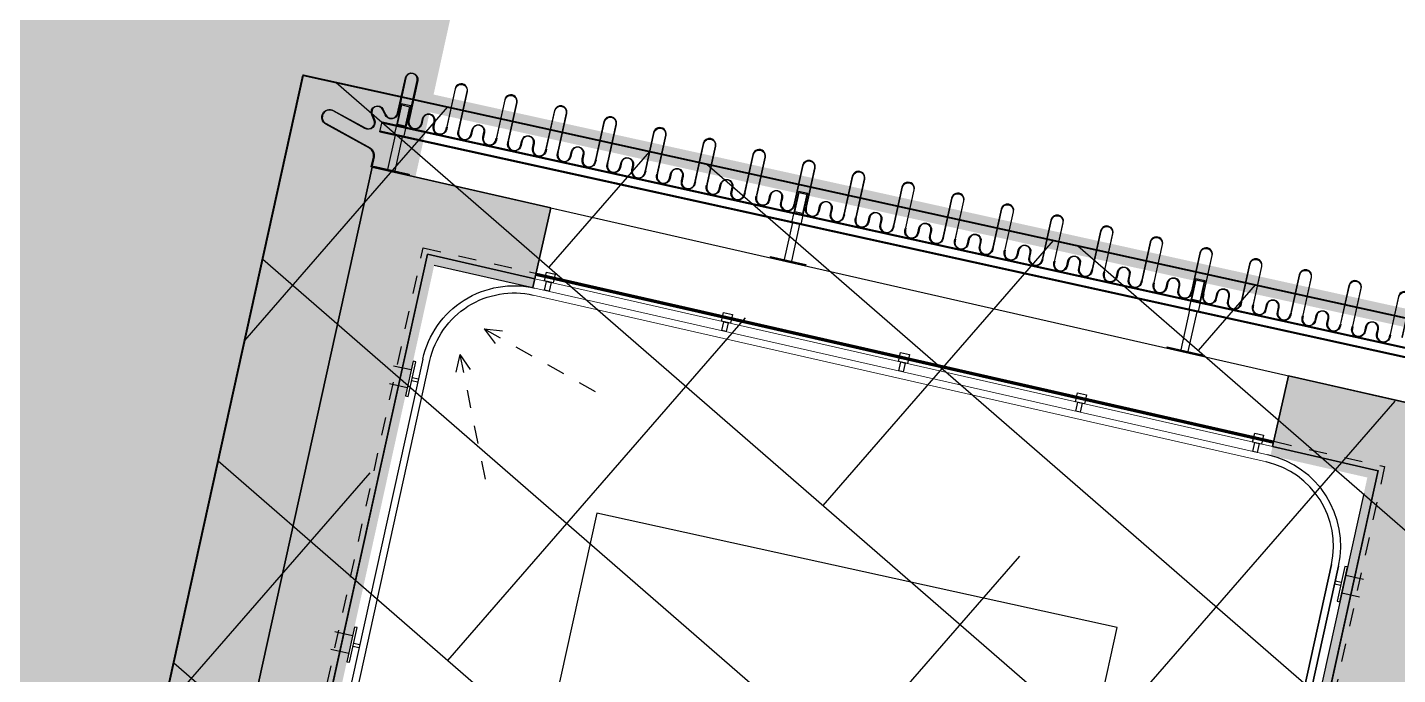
# Model space of a CAD drawing. Header units: millimetres. Extents: x 50357 to 985146, y 723188 to 1803594.
# Drawn here: x 834384.88 to 834392.43, y 820147.01 to 820150.57 of the extents above; entities that cross this region are included whole.
import ezdxf
from ezdxf.xclip import XClip

# ---------------------------------------------------------------- set-up
doc = ezdxf.new("R2010")
doc.units = ezdxf.units.MM
doc.header["$LTSCALE"] = 3
doc.header["$MEASUREMENT"] = 0
for name, pattern in [('DASHED', [19.05, 12.7, -6.35]), ('DASHED2', [0.375, 0.25, -0.125]), ('DIVIDE', [1.25, 0.5, -0.25, 0, -0.25, 0, -0.25]), ('XXASB-PIW-ARC-DWG-1012-MWP-XXXX-WS3-XC$0$XXXXX-PIW-P-ASB_P34_DECK_ARC-XXX$0$Member Hidden', [4.5, 2.5, -2])]:
    doc.linetypes.add(name, pattern=pattern)
doc.layers.add('-Excluded area line', color=7, linetype='DASHED2', lineweight=40)
for name, color, linetype, lineweight, true_color in [('-Surrender Hatch in Pink', 7, 'Continuous', 40, 0xffc2c2), ('-Surrender line', 7, 'Continuous', 40, 0xff7575), ('XXASB-PIW-ARC-DWG-1012-MWP-XXXX-WS3-XC$0$XXXXX-PIW-P-ASB_P34_DECK_ARC-XXX$0$ADS060', 7, 'Continuous', 25, 0x6e6e6e), ('XXASB-PIW-ARC-DWG-1012-MWP-XXXX-WS3-XC$0$XXXXX-PIW-P-ASB_P34_DECK_ARC-XXX$0$ADS240__', 7, 'Continuous', 25, 0x6e6e6e), ('XXASB-PIW-ARC-DWG-1012-MWP-XXXX-WS3-XC$0$XXXXX-PIW-P-ASB_P34_DECK_ARC-XXX$0$ADS280__', 7, 'Continuous', 13, 0x6e6e6e), ('XXASB-PIW-ARC-DWG-1012-MWP-XXXX-WS3-XC$0$XXXXX-PIW-P-ASB_P34_DECK_ARC-XXX$0$ADS280_S', 7, 'Continuous', 35, 0x6e6e6e)]:
    doc.layers.add(name, color=color, linetype=linetype, lineweight=lineweight, true_color=true_color)
for name, color, linetype in [('00_Xref', 7, 'Continuous'), ('_ANCILIARY HATCH', 252, 'Continuous'), ('_DEV LINE', 96, 'DIVIDE'), ('_SUBLEASE', 241, 'Continuous')]:
    doc.layers.add(name, color=color, linetype=linetype)
for name, color, linetype, true_color in [('WKD071__', 7, 'Continuous', 0x6e6e6e), ('XXASB-PIW-ARC-DWG-1012-MWP-XXXX-WS3-XC$0$XXXXX-PIW-P-ASB_P34_DECK_ARC-XXX$0$A-ALUM_CLADD', 7, 'Continuous', 0x6e6e6e), ('XXASB-PIW-ARC-DWG-1012-MWP-XXXX-WS3-XC$0$XXXXX-PIW-P-ASB_P34_DECK_ARC-XXX$0$A-ALUM_CLADD_S', 7, 'Continuous', 0x6e6e6e), ('XXASB-PIW-ARC-DWG-1012-MWP-XXXX-WS3-XC$0$XXXXX-PIW-P-ASB_P34_DECK_ARC-XXX$0$A-DETL-MEND_H', 7, 'XXASB-PIW-ARC-DWG-1012-MWP-XXXX-WS3-XC$0$XXXXX-PIW-P-ASB_P34_DECK_ARC-XXX$0$Member Hidden', 0x6e6e6e), ('XXASB-PIW-ARC-DWG-1012-MWP-XXXX-WS3-XC$0$XXXXX-PIW-P-ASB_P34_DECK_ARC-XXX$0$A-FLOR-BALUSTRADE', 7, 'Continuous', 0x6e6e6e), ('XXASB-PIW-ARC-DWG-1012-MWP-XXXX-WS3-XC$0$XXXXX-PIW-P-ASB_P34_DECK_ARC-XXX$0$A-FLOR-HRAL', 7, 'Continuous', 0x6e6e6e), ('XXASB-PIW-ARC-DWG-1012-MWP-XXXX-WS3-XC$0$XXXXX-PIW-P-ASB_P34_DECK_ARC-XXX$0$A-FLOR-HRAL_FIX', 7, 'Continuous', 0x6e6e6e), ('XXASB-PIW-ARC-DWG-1012-MWP-XXXX-WS3-XC$0$XXXXX-PIW-P-ASB_P34_DECK_ARC-XXX$0$ADS060_1', 7, 'Continuous', 0x6e6e6e), ('XXASB-PIW-ARC-DWG-1012-MWP-XXXX-WS3-XC$0$XXXXX-PIW-P-ASB_P34_DECK_ARC-XXX$0$ADS280_R', 7, 'XXASB-PIW-ARC-DWG-1012-MWP-XXXX-WS3-XC$0$XXXXX-PIW-P-ASB_P34_DECK_ARC-XXX$0$Member Hidden', 0x6e6e6e)]:
    doc.layers.add(name, color=color, linetype=linetype, true_color=true_color)

# ---------------------------------------------------------------- blocks, each defined once
blk = doc.blocks.new('x-baseplan')
blk.add_lwpolyline([(834550.5505, 818213.8099), (834557.1707, 818119.1058), (834549.7388, 818118.5863), (834547.9798, 818143.7498), (834547.5808, 818143.722), (834547.5407, 818144.2956), (834539.9643, 818143.7659), (834540.0207, 818142.9597), (834532.4541, 818142.4509), (834523.9731, 818144.3196), (834526.2542, 818154.6723), (834539.4112, 818151.6754), (834539.6457, 818148.3218), (834547.2222, 818148.8514), (834547.1833, 818149.4081), (834547.5823, 818149.436), (834542.9962, 818215.0413), (834543.2207, 818215.057), (834550.326, 818213.7942), (834550.5505, 818213.8099)])
blk = doc.blocks.new('XXASB-PIW-ARC-DWG-1012-MWP-XXXX-WS3-XC$0$XXXXX-PIW-P-ASB_P34_DECK_ARC-XXX$0$Handrail Fix')
at = {"layer": 'XXASB-PIW-ARC-DWG-1012-MWP-XXXX-WS3-XC$0$XXXXX-PIW-P-ASB_P34_DECK_ARC-XXX$0$A-FLOR-HRAL_FIX'}
for p, q in [((-50, 100.3), (-50, 0)), ((50, 100.3), (50, 0)), ((-7.5, -15), (-7.5, -50)), ((7.5, -50), (7.5, -15))]:
    blk.add_line(p, q, dxfattribs=at)
blk.add_lwpolyline([(97.8, 0), (-97.8, 0), (-97.8, -15), (97.8, -15)], close=True, dxfattribs=at)
blk = doc.blocks.new('*U885')
at = {"layer": 'XXASB-PIW-ARC-DWG-1012-MWP-XXXX-WS3-XC$0$XXXXX-PIW-P-ASB_P34_DECK_ARC-XXX$0$A-FLOR-HRAL_FIX'}
for points in [[(-13.1, 51.7), (35.5, 39.8), (23.6, -8.7), (-25, 3.1)], [(-12.8, 0.2), (11.5, -5.8), (-0.4, -54.3), (-24.7, -48.4)]]:
    blk.add_lwpolyline(points, close=True, dxfattribs=at)
blk = doc.blocks.new('*U884')
at = {"layer": 'XXASB-PIW-ARC-DWG-1012-MWP-XXXX-WS3-XC$0$XXXXX-PIW-P-ASB_P34_DECK_ARC-XXX$0$A-FLOR-HRAL_FIX', "color": 0, "linetype": 'ByBlock', "lineweight": -2, "transparency": 16777216}
for p in [(0, 0), (971.4, -237.5), (1942.8, -474.9), (2914.2, -712.4), (3885.6, -949.8)]:
    blk.add_blockref('*U885', p, dxfattribs=at)
blk = doc.blocks.new('XXASB-PIW-ARC-DWG-1012-MWP-XXXX-WS3-XC$0$XXXXX-PIW-P-ASB_P34_DECK_ARC-XXX$0$A$C28FF3B3D')
at = {"layer": 'XXASB-PIW-ARC-DWG-1012-MWP-XXXX-WS3-XC$0$XXXXX-PIW-P-ASB_P34_DECK_ARC-XXX$0$A-ALUM_CLADD'}
blk.add_lwpolyline([(58.2, 2), (0, 2), (0, 5), (55.9, 5, 0.332516), (99.1, 37.3), (176.7, 300.4, -1), (259.2, 276.1), (202.6, 84.3, 0.721669), (257.1, 46.3), (281.2, 64.3, -1), (323.1, 8.2), (299, -9.8, 0.721351), (320, -72.8), (520, -72.8, -1), (520, -142.8), (306.5, -142.8), (306.5, -139.8), (520, -139.8, 1), (520, -75.8), (320, -75.8, -0.721349), (297.2, -7.4), (321.3, 10.6, 1), (283, 61.9), (258.9, 43.9, -0.721669), (199.7, 85.1), (256.3, 276.9, 1), (179.6, 299.5), (101.3, 34.3, -0.332516), (58.2, 2)], format="xyb", dxfattribs=at)
at = {"layer": 'XXASB-PIW-ARC-DWG-1012-MWP-XXXX-WS3-XC$0$XXXXX-PIW-P-ASB_P34_DECK_ARC-XXX$0$A-ALUM_CLADD', "flags": 128}
for points in [[(303.5, -355.8), (293, -355.8, -1), (293, -279.8), (320, -279.8, 1), (320, -215.8), (293, -215.8, -1), (293, -139.8), (303.5, -139.8), (303.5, -142.8), (293, -142.8, 1), (293, -212.8), (320, -212.8, -1), (320, -282.8), (293, -282.8, 1), (293, -352.8), (303.5, -352.8)], [(306.5, -355.8), (520, -355.8, -1), (520, -419.8), (306.5, -419.8), (306.5, -422.8), (520, -422.8, 1), (520, -352.8), (306.5, -352.8)], [(303.5, -635.8), (293, -635.8, -1), (293, -559.8), (320, -559.8, 1), (320, -495.8), (293, -495.8, -1), (293, -419.8), (303.5, -419.8), (303.5, -422.8), (293, -422.8, 1), (293, -492.8), (320, -492.8, -1), (320, -562.8), (293, -562.8, 1), (293, -632.8), (303.5, -632.8)], [(306.5, -635.8), (520, -635.8, -1), (520, -699.8), (306.5, -699.8), (306.5, -702.8), (520, -702.8, 1), (520, -632.8), (306.5, -632.8)], [(303.5, -915.8), (293, -915.8, -1), (293, -839.8), (320, -839.8, 1), (320, -775.8), (293, -775.8, -1), (293, -699.8), (303.5, -699.8), (303.5, -702.8), (293, -702.8, 1), (293, -772.8), (320, -772.8, -1), (320, -842.8), (293, -842.8, 1), (293, -912.8), (303.5, -912.8)], [(303.5, -1195.8), (293, -1195.8, -1), (293, -1119.8), (320, -1119.8, 1), (320, -1055.8), (293, -1055.8, -1), (293, -979.8), (303.5, -979.8), (303.5, -982.8), (293, -982.8, 1), (293, -1052.8), (320, -1052.8, -1), (320, -1122.8), (293, -1122.8, 1), (293, -1192.8), (303.5, -1192.8)], [(306.5, -915.8), (520, -915.8, -1), (520, -979.8), (306.5, -979.8), (306.5, -982.8), (520, -982.8, 1), (520, -912.8), (306.5, -912.8)], [(306.5, -1195.8), (520, -1195.8, -1), (520, -1259.8), (306.5, -1259.8), (306.5, -1262.8), (520, -1262.8, 1), (520, -1192.8), (306.5, -1192.8)], [(303.5, -1475.8), (293, -1475.8, -1), (293, -1399.8), (320, -1399.8, 1), (320, -1335.8), (293, -1335.8, -1), (293, -1259.8), (303.5, -1259.8), (303.5, -1262.8), (293, -1262.8, 1), (293, -1332.8), (320, -1332.8, -1), (320, -1402.8), (293, -1402.8, 1), (293, -1472.8), (303.5, -1472.8)], [(306.5, -1475.8), (520, -1475.8, -1), (520, -1539.8), (306.5, -1539.8), (306.5, -1542.8), (520, -1542.8, 1), (520, -1472.8), (306.5, -1472.8)], [(303.5, -1755.8), (293, -1755.8, -1), (293, -1679.8), (320, -1679.8, 1), (320, -1615.8), (293, -1615.8, -1), (293, -1539.8), (303.5, -1539.8), (303.5, -1542.8), (293, -1542.8, 1), (293, -1612.8), (320, -1612.8, -1), (320, -1682.8), (293, -1682.8, 1), (293, -1752.8), (303.5, -1752.8)], [(306.5, -1755.8), (520, -1755.8, -1), (520, -1819.8), (306.5, -1819.8), (306.5, -1822.8), (520, -1822.8, 1), (520, -1752.8), (306.5, -1752.8)], [(303.5, -2035.8), (293, -2035.8, -1), (293, -1959.8), (320, -1959.8, 1), (320, -1895.8), (293, -1895.8, -1), (293, -1819.8), (303.5, -1819.8), (303.5, -1822.8), (293, -1822.8, 1), (293, -1892.8), (320, -1892.8, -1), (320, -1962.8), (293, -1962.8, 1), (293, -2032.8), (303.5, -2032.8)], [(306.5, -2035.8), (520, -2035.8, -1), (520, -2099.8), (306.5, -2099.8), (306.5, -2102.8), (520, -2102.8, 1), (520, -2032.8), (306.5, -2032.8)], [(303.5, -2315.8), (293, -2315.8, -1), (293, -2239.8), (320, -2239.8, 1), (320, -2175.8), (293, -2175.8, -1), (293, -2099.8), (303.5, -2099.8), (303.5, -2102.8), (293, -2102.8, 1), (293, -2172.8), (320, -2172.8, -1), (320, -2242.8), (293, -2242.8, 1), (293, -2312.8), (303.5, -2312.8)], [(306.5, -2315.8), (520, -2315.8, -1), (520, -2379.8), (306.5, -2379.8), (306.5, -2382.8), (520, -2382.8, 1), (520, -2312.8), (306.5, -2312.8)], [(306.5, -2315.8), (520, -2315.8, -1), (520, -2379.8), (306.5, -2379.8), (306.5, -2382.8), (520, -2382.8, 1), (520, -2312.8), (306.5, -2312.8)], [(303.5, -2595.8), (293, -2595.8, -1), (293, -2519.8), (320, -2519.8, 1), (320, -2455.8), (293, -2455.8, -1), (293, -2379.8), (303.5, -2379.8), (303.5, -2382.8), (293, -2382.8, 1), (293, -2452.8), (320, -2452.8, -1), (320, -2522.8), (293, -2522.8, 1), (293, -2592.8), (303.5, -2592.8)], [(306.5, -2595.8), (520, -2595.8, -1), (520, -2659.8), (306.5, -2659.8), (306.5, -2662.8), (520, -2662.8, 1), (520, -2592.8), (306.5, -2592.8)], [(303.5, -2875.8), (293, -2875.8, -1), (293, -2799.8), (320, -2799.8, 1), (320, -2735.8), (293, -2735.8, -1), (293, -2659.8), (303.5, -2659.8), (303.5, -2662.8), (293, -2662.8, 1), (293, -2732.8), (320, -2732.8, -1), (320, -2802.8), (293, -2802.8, 1), (293, -2872.8), (303.5, -2872.8)], [(303.5, -3155.8), (293, -3155.8, -1), (293, -3079.8), (320, -3079.8, 1), (320, -3015.8), (293, -3015.8, -1), (293, -2939.8), (303.5, -2939.8), (303.5, -2942.8), (293, -2942.8, 1), (293, -3012.8), (320, -3012.8, -1), (320, -3082.8), (293, -3082.8, 1), (293, -3152.8), (303.5, -3152.8)], [(306.5, -2875.8), (520, -2875.8, -1), (520, -2939.8), (306.5, -2939.8), (306.5, -2942.8), (520, -2942.8, 1), (520, -2872.8), (306.5, -2872.8)], [(306.5, -3155.8), (520, -3155.8, -1), (520, -3219.8), (306.5, -3219.8), (306.5, -3222.8), (520, -3222.8, 1), (520, -3152.8), (306.5, -3152.8)], [(303.5, -3435.8), (293, -3435.8, -1), (293, -3359.8), (320, -3359.8, 1), (320, -3295.8), (293, -3295.8, -1), (293, -3219.8), (303.5, -3219.8), (303.5, -3222.8), (293, -3222.8, 1), (293, -3292.8), (320, -3292.8, -1), (320, -3362.8), (293, -3362.8, 1), (293, -3432.8), (303.5, -3432.8)], [(306.5, -3435.8), (520, -3435.8, -1), (520, -3499.8), (306.5, -3499.8), (306.5, -3502.8), (520, -3502.8, 1), (520, -3432.8), (306.5, -3432.8)], [(303.5, -3715.8), (293, -3715.8, -1), (293, -3639.8), (320, -3639.8, 1), (320, -3575.8), (293, -3575.8, -1), (293, -3499.8), (303.5, -3499.8), (303.5, -3502.8), (293, -3502.8, 1), (293, -3572.8), (320, -3572.8, -1), (320, -3642.8), (293, -3642.8, 1), (293, -3712.8), (303.5, -3712.8)], [(306.5, -3715.8), (520, -3715.8, -1), (520, -3779.8), (306.5, -3779.8), (306.5, -3782.8), (520, -3782.8, 1), (520, -3712.8), (306.5, -3712.8)], [(303.5, -3995.8), (293, -3995.8, -1), (293, -3919.8), (320, -3919.8, 1), (320, -3855.8), (293, -3855.8, -1), (293, -3779.8), (303.5, -3779.8), (303.5, -3782.8), (293, -3782.8, 1), (293, -3852.8), (320, -3852.8, -1), (320, -3922.8), (293, -3922.8, 1), (293, -3992.8), (303.5, -3992.8)], [(306.5, -3995.8), (520, -3995.8, -1), (520, -4059.8), (306.5, -4059.8), (306.5, -4062.8), (520, -4062.8, 1), (520, -3992.8), (306.5, -3992.8)], [(303.5, -4275.8), (293, -4275.8, -1), (293, -4199.8), (320, -4199.8, 1), (320, -4135.8), (293, -4135.8, -1), (293, -4059.8), (303.5, -4059.8), (303.5, -4062.8), (293, -4062.8, 1), (293, -4132.8), (320, -4132.8, -1), (320, -4202.8), (293, -4202.8, 1), (293, -4272.8), (303.5, -4272.8)], [(306.5, -4275.8), (520, -4275.8, -1), (520, -4339.8), (306.5, -4339.8), (306.5, -4342.8), (520, -4342.8, 1), (520, -4272.8), (306.5, -4272.8)], [(303.5, -4555.8), (293, -4555.8, -1), (293, -4479.8), (320, -4479.8, 1), (320, -4415.8), (293, -4415.8, -1), (293, -4339.8), (303.5, -4339.8), (303.5, -4342.8), (293, -4342.8, 1), (293, -4412.8), (320, -4412.8, -1), (320, -4482.8), (293, -4482.8, 1), (293, -4552.8), (303.5, -4552.8)], [(306.5, -4555.8), (520, -4555.8, -1), (520, -4619.8), (306.5, -4619.8), (306.5, -4622.8), (520, -4622.8, 1), (520, -4552.8), (306.5, -4552.8)], [(306.5, -4555.8), (520, -4555.8, -1), (520, -4619.8), (306.5, -4619.8), (306.5, -4622.8), (520, -4622.8, 1), (520, -4552.8), (306.5, -4552.8)], [(303.5, -4835.8), (293, -4835.8, -1), (293, -4759.8), (320, -4759.8, 1), (320, -4695.8), (293, -4695.8, -1), (293, -4619.8), (303.5, -4619.8), (303.5, -4622.8), (293, -4622.8, 1), (293, -4692.8), (320, -4692.8, -1), (320, -4762.8), (293, -4762.8, 1), (293, -4832.8), (303.5, -4832.8)], [(303.5, -5115.8), (293, -5115.8, -1), (293, -5039.8), (320, -5039.8, 1), (320, -4975.8), (293, -4975.8, -1), (293, -4899.8), (303.5, -4899.8), (303.5, -4902.8), (293, -4902.8, 1), (293, -4972.8), (320, -4972.8, -1), (320, -5042.8), (293, -5042.8, 1), (293, -5112.8), (303.5, -5112.8)], [(306.5, -4835.8), (520, -4835.8, -1), (520, -4899.8), (306.5, -4899.8), (306.5, -4902.8), (520, -4902.8, 1), (520, -4832.8), (306.5, -4832.8)], [(306.5, -5115.8), (520, -5115.8, -1), (520, -5179.8), (306.5, -5179.8), (306.5, -5182.8), (520, -5182.8, 1), (520, -5112.8), (306.5, -5112.8)], [(303.5, -5395.8), (293, -5395.8, -1), (293, -5319.8), (320, -5319.8, 1), (320, -5255.8), (293, -5255.8, -1), (293, -5179.8), (303.5, -5179.8), (303.5, -5182.8), (293, -5182.8, 1), (293, -5252.8), (320, -5252.8, -1), (320, -5322.8), (293, -5322.8, 1), (293, -5392.8), (303.5, -5392.8)], [(306.5, -5395.8), (520, -5395.8, -1), (520, -5459.8), (306.5, -5459.8), (306.5, -5462.8), (520, -5462.8, 1), (520, -5392.8), (306.5, -5392.8)], [(303.5, -5675.8), (293, -5675.8, -1), (293, -5599.8), (320, -5599.8, 1), (320, -5535.8), (293, -5535.8, -1), (293, -5459.8), (303.5, -5459.8), (303.5, -5462.8), (293, -5462.8, 1), (293, -5532.8), (320, -5532.8, -1), (320, -5602.8), (293, -5602.8, 1), (293, -5672.8), (303.5, -5672.8)], [(306.5, -5675.8), (520, -5675.8, -1), (520, -5739.8), (306.5, -5739.8), (306.5, -5742.8), (520, -5742.8, 1), (520, -5672.8), (306.5, -5672.8)]]:
    blk.add_lwpolyline(points, format="xyb", close=True, dxfattribs=at)
at = {"layer": 'XXASB-PIW-ARC-DWG-1012-MWP-XXXX-WS3-XC$0$XXXXX-PIW-P-ASB_P34_DECK_ARC-XXX$0$A-ALUM_CLADD_S'}
for p, q in [((200, 0), (200, -9040.8)), ((200, 0), (255, 0)), ((205, 0), (205, -9040.8)), ((250, 0), (250, -9040.8)), ((255, 0), (255, -9040.8)), ((7, -87.8), (200, -87.8)), ((7, -127.8), (200, -127.8)), ((250, -134.8), (250, -80.8)), ((-8.5, -2327.8), (200, -2327.8)), ((250, -2374.8), (250, -2320.8)), ((-8.8, -2367.8), (200, -2367.8)), ((-24.4, -4567.8), (200, -4567.8)), ((250, -4614.8), (250, -4560.8)), ((-24.7, -4607.8), (200, -4607.8))]:
    blk.add_line(p, q, dxfattribs=at)
for points in [[(-1.5, -207.8), (-0.1, -7.8), (7.9, -7.8), (6.5, -207.8)], [(-17.3, -2447.8), (-15.9, -2247.8), (-7.9, -2247.8), (-9.3, -2447.8)], [(-33.2, -4687.8), (-31.8, -4487.8), (-23.8, -4487.8), (-25.2, -4687.8)]]:
    blk.add_lwpolyline(points, close=True, dxfattribs=at)
at = {"layer": 'XXASB-PIW-ARC-DWG-1012-MWP-XXXX-WS3-XC$0$XXXXX-PIW-P-ASB_P34_DECK_ARC-XXX$0$A-ALUM_CLADD_S', "flags": 128}
for points in [[(255, -80.8), (200, -80.8), (200, -134.8), (255, -134.8)], [(375, -134.8), (375, -80.8), (255, -80.8), (255, -134.8), (375, -134.8), (375, -134.8)], [(370, -129.8), (260, -129.8), (260, -85.8), (370, -85.8), (370, -129.8)], [(255, -2320.8), (200, -2320.8), (200, -2374.8), (255, -2374.8)], [(375, -2374.8), (375, -2320.8), (255, -2320.8), (255, -2374.8), (375, -2374.8), (375, -2374.8)], [(370, -2369.8), (260, -2369.8), (260, -2325.8), (370, -2325.8), (370, -2369.8)], [(255, -4560.8), (200, -4560.8), (200, -4614.8), (255, -4614.8)], [(375, -4614.8), (375, -4560.8), (255, -4560.8), (255, -4614.8), (375, -4614.8), (375, -4614.8)], [(370, -4609.8), (260, -4609.8), (260, -4565.8), (370, -4565.8), (370, -4609.8)]]:
    blk.add_lwpolyline(points, dxfattribs=at)
blk = doc.blocks.new('XXASB-PIW-ARC-DWG-1012-MWP-XXXX-WS3-XC$0$XXXXX-PIW-P-ASB_P34_DECK_ARC-XXX')
at = {"layer": 'XXASB-PIW-ARC-DWG-1012-MWP-XXXX-WS3-XC$0$XXXXX-PIW-P-ASB_P34_DECK_ARC-XXX$0$ADS060'}
for points in [[(834527150.2, 818154058), (834526168.1, 818154281.6), (834526254.2, 818154672.3), (834527239, 818154448)], [(834524363.7, 818144233.5), (834523973.1, 818144319.6), (834526168.1, 818154281.6), (834526558.1, 818154192.8), (834524449.8, 818144624.2), (834524414, 818144462.1)], [(834532857, 818152758.2), (834531794.2, 818153000.2), (834531880.9, 818153390.7), (834532943.1, 818153148.8)], [(834530860.5, 818146903.9), (834530469.9, 818146990), (834531794.2, 818153000.4), (834532184.2, 818152911.4), (834532144.4, 818152730.8)]]:
    blk.add_hatch(color=256, dxfattribs=at).paths.add_polyline_path(points)
at = {"layer": 'XXASB-PIW-ARC-DWG-1012-MWP-XXXX-WS3-XC$0$XXXXX-PIW-P-ASB_P34_DECK_ARC-XXX$0$ADS060', "extrusion": (5.00374e-16, 1.03255e-15, -1)}
blk.add_hatch(color=256, dxfattribs=at).paths.add_polyline_path([(-834531794.2, 818153000.3), (-834531880.9, 818153390.8), (-834531301.2, 818153522.8), (-834531212.4, 818153132.8)])
at = {"layer": 'XXASB-PIW-ARC-DWG-1012-MWP-XXXX-WS3-XC$0$XXXXX-PIW-P-ASB_P34_DECK_ARC-XXX$0$ADS060_1'}
for points in [[(834524498.6, 818144613.4), (834524449.8, 818144624.2), (834526558.2, 818154192.8), (834526606.9, 818154181.7)], [(834530383.8, 818146599.3), (834530335, 818146610.1), (834531745.4, 818153011.4), (834531794.2, 818153000.3), (834531753.8, 818152816.8)]]:
    blk.add_hatch(color=256, dxfattribs=at).paths.add_polyline_path(points)
at = {"layer": 'XXASB-PIW-ARC-DWG-1012-MWP-XXXX-WS3-XC$0$XXXXX-PIW-P-ASB_P34_DECK_ARC-XXX$0$ADS060_1', "extrusion": (1.92376e-16, 5.77253e-16, -1)}
blk.add_hatch(color=256, dxfattribs=at).paths.add_polyline_path([(-834527139.1, 818154009.2), (-834527150.2, 818154058), (-834526606.9, 818154181.7), (-834526596.1, 818154132.9)])
at = {"layer": 'XXASB-PIW-ARC-DWG-1012-MWP-XXXX-WS3-XC$0$XXXXX-PIW-P-ASB_P34_DECK_ARC-XXX$0$ADS060_1', "extrusion": (1.13807e-16, 4.62104e-16, -1)}
blk.add_hatch(color=256, dxfattribs=at).paths.add_polyline_path([(-834531734.7, 818152962.5), (-834531745.4, 818153011.4), (-834531212.4, 818153132.8), (-834531201.3, 818153084)])
at = {"layer": 'XXASB-PIW-ARC-DWG-1012-MWP-XXXX-WS3-XC$0$XXXXX-PIW-P-ASB_P34_DECK_ARC-XXX$0$A-DETL-MEND_H', "linetype": 'XXASB-PIW-ARC-DWG-1012-MWP-XXXX-WS3-XC$0$XXXXX-PIW-P-ASB_P34_DECK_ARC-XXX$0$Member Hidden'}
for p, q in [((834526871.9, 818153781), (834527481.6, 818153437.1)), ((834526871.9, 818153781), (834526943.4, 818153684.7)), ((834526871.9, 818153781), (834526991.3, 818153769.7)), ((834526736.5, 818153639.8), (834526710.7, 818153522.6)), ((834526736.5, 818153639.8), (834526876.9, 818152954)), ((834526736.5, 818153639.8), (834526806.3, 818153542.2))]:
    blk.add_line(p, q, dxfattribs=at)
at = {"layer": 'XXASB-PIW-ARC-DWG-1012-MWP-XXXX-WS3-XC$0$XXXXX-PIW-P-ASB_P34_DECK_ARC-XXX$0$A-FLOR-BALUSTRADE', "extrusion": (1.4885e-07, -3.39025e-08, 1), "const_width": 18, "elevation": 96.5, "flags": 128}
blk.add_lwpolyline([(834527155.7, 818154082.4), (834531218, 818153157.2)], dxfattribs=at)
at = {"layer": 'XXASB-PIW-ARC-DWG-1012-MWP-XXXX-WS3-XC$0$XXXXX-PIW-P-ASB_P34_DECK_ARC-XXX$0$A-FLOR-HRAL'}
for p, q in [((834526533.3, 818153615.3), (834524671.2, 818145164.1)), ((834524710.2, 818145155.6), (834526572.4, 818153606.7))]:
    blk.add_line(p, q, dxfattribs=at)
at = {"layer": 'XXASB-PIW-ARC-DWG-1012-MWP-XXXX-WS3-XC$0$XXXXX-PIW-P-ASB_P34_DECK_ARC-XXX$0$A-FLOR-HRAL', "lineweight": 35}
for p, q in [((834531536.8, 818152482.9), (834530722.4, 818148786.6)), ((834531575.9, 818152474.2), (834530763.3, 818148786.5))]:
    blk.add_line(p, q, dxfattribs=at)
at = {"layer": 'XXASB-PIW-ARC-DWG-1012-MWP-XXXX-WS3-XC$0$XXXXX-PIW-P-ASB_P34_DECK_ARC-XXX$0$A-FLOR-HRAL', "extrusion": (0, 0, -1)}
for radius in [515, 475]:
    blk.add_arc((-834527036.2, 818153504.5), radius, 12.42606, 102.83098, dxfattribs=at)
at = {"layer": 'XXASB-PIW-ARC-DWG-1012-MWP-XXXX-WS3-XC$0$XXXXX-PIW-P-ASB_P34_DECK_ARC-XXX$0$A-FLOR-HRAL'}
for radius in [475, 515]:
    blk.add_arc((834531072.9, 818152585.1), radius, 347.57394, 77.16902, dxfattribs=at)
at = {"layer": 'XXASB-PIW-ARC-DWG-1012-MWP-XXXX-WS3-XC$0$XXXXX-PIW-P-ASB_P34_DECK_ARC-XXX$0$ADS060_1'}
for p, q in [((834526558.2, 818154192.8), (834524449.8, 818144624.2)), ((834526596.1, 818154132.9), (834527139.1, 818154009.2)), ((834530383.8, 818146599.3), (834531794.2, 818153000.3)), ((834531715.2, 818152874.1), (834530814.5, 818148786.3))]:
    blk.add_line(p, q, dxfattribs=at)
at = {"layer": 'XXASB-PIW-ARC-DWG-1012-MWP-XXXX-WS3-XC$0$XXXXX-PIW-P-ASB_P34_DECK_ARC-XXX$0$ADS240__'}
for p, q in [((834527490.7, 818152766.9), (834526371.6, 818147688.2)), ((834530356.9, 818152135.3), (834527490.7, 818152766.9)), ((834529648.8, 818148921.9), (834530356.9, 818152135.3))]:
    blk.add_line(p, q, dxfattribs=at)
at = {"layer": 'XXASB-PIW-ARC-DWG-1012-MWP-XXXX-WS3-XC$0$XXXXX-PIW-P-ASB_P34_DECK_ARC-XXX$0$ADS280__'}
for p, q in [((834531301.2, 818153522.8), (834527239, 818154448)), ((834531212.4, 818153132.8), (834527150.2, 818154058)), ((834531187.3, 818153087.2), (834527150.6, 818154006.6)), ((834531178.4, 818153048.2), (834527141.7, 818153967.6))]:
    blk.add_line(p, q, dxfattribs=at)
at = {"layer": 'XXASB-PIW-ARC-DWG-1012-MWP-XXXX-WS3-XC$0$XXXXX-PIW-P-ASB_P34_DECK_ARC-XXX$0$ADS280_R'}
for p, q in [((834524414, 818144601.3), (834526535.3, 818154228.8)), ((834526535.3, 818154228.8), (834527151.5, 818154088.5)), ((834531219.1, 818153162), (834531829.9, 818153022.9)), ((834531829.9, 818153022.9), (834530419.6, 818146622.2))]:
    blk.add_line(p, q, dxfattribs=at)
at = {"layer": 'XXASB-PIW-ARC-DWG-1012-MWP-XXXX-WS3-XC$0$XXXXX-PIW-P-ASB_P34_DECK_ARC-XXX$0$ADS280_S'}
for p, q in [((834526254.2, 818154672.3), (834523973.1, 818144319.6)), ((834526254.2, 818154672.3), (834527239, 818154448)), ((834527239, 818154448), (834527139.1, 818154009.2)), ((834524449.8, 818144624.2), (834526558.1, 818154192.8)), ((834526558.2, 818154192.8), (834527150.2, 818154058)), ((834531301.2, 818153522.8), (834531212.4, 818153132.8)), ((834532943.1, 818153148.8), (834531301.2, 818153522.8)), ((834531794.2, 818153000.2), (834531212.4, 818153132.8)), ((834531794.2, 818153000.3), (834530383.8, 818146599.3))]:
    blk.add_line(p, q, dxfattribs=at)
at = {"layer": 'XXASB-PIW-ARC-DWG-1012-MWP-XXXX-WS3-XC$0$XXXXX-PIW-P-ASB_P34_DECK_ARC-XXX$0$A-ALUM_CLADD', "rotation": 77.57393732135162}
blk.add_blockref('XXASB-PIW-ARC-DWG-1012-MWP-XXXX-WS3-XC$0$XXXXX-PIW-P-ASB_P34_DECK_ARC-XXX$0$A$C28FF3B3D', (834526254.2, 818154672.3), dxfattribs=at)
blk.add_blockref('XXASB-PIW-ARC-DWG-1012-MWP-XXXX-WS3-XC$0$XXXXX-PIW-P-ASB_P34_DECK_ARC-XXX$0$A$C28FF3B3D', (834526254.2, 818154672.3), dxfattribs=at)
at = {"layer": 'XXASB-PIW-ARC-DWG-1012-MWP-XXXX-WS3-XC$0$XXXXX-PIW-P-ASB_P34_DECK_ARC-XXX$0$A-FLOR-HRAL_FIX'}
for name, p, rotation in [('*U884', (834527228, 818154043.2), 0.9053797376594569), ('XXASB-PIW-ARC-DWG-1012-MWP-XXXX-WS3-XC$0$XXXXX-PIW-P-ASB_P34_DECK_ARC-XXX$0$Handrail Fix', (834526458.5, 818153508), 77.57393732027548), ('XXASB-PIW-ARC-DWG-1012-MWP-XXXX-WS3-XC$0$XXXXX-PIW-P-ASB_P34_DECK_ARC-XXX$0$Handrail Fix', (834531605, 818152374), 257.5739373133254), ('XXASB-PIW-ARC-DWG-1012-MWP-XXXX-WS3-XC$0$XXXXX-PIW-P-ASB_P34_DECK_ARC-XXX$0$Handrail Fix', (834526135.7, 818152043.2), 77.57393732027548)]:
    blk.add_blockref(name, p, dxfattribs=dict(at, rotation=rotation))
blk = doc.blocks.new('XXASB-PIW-ARC-DWG-1012-MWP-XXXX-WS3-XC')
blk.add_blockref('XXASB-PIW-ARC-DWG-1012-MWP-XXXX-WS3-XC$0$XXXXX-PIW-P-ASB_P34_DECK_ARC-XXX', (0, 0))

msp = doc.modelspace()

# ---------------------------------------------------------------- hatches: boundary and pattern name
at = {"layer": '-Excluded area line'}
h = msp.add_hatch(dxfattribs=at)
h.set_pattern_fill('ANSI31', color=256)
h.set_pattern_definition([(45, (-139.47494, 1995.13076), (-0.088388347648, 0.088388347648), [])])
edge = h.paths.add_edge_path(flags=0)
edge.add_arc((834436.5268, 820041.2161), 0.5122, 0, 360)
edge = h.paths.add_edge_path(flags=17)
edge.add_line((834370.1796, 819898.3582), (834354.1764, 820127.3308))
edge.add_line((834354.1764, 820127.3308), (834355.7473, 820127.4406))
edge.add_line((834355.7473, 820127.4406), (834352.9692, 820167.1368))
edge.add_line((834352.9692, 820167.1368), (834351.3095, 820168.2318))
edge.add_line((834351.3095, 820168.2318), (834350.2016, 820184.0723))
edge.add_line((834350.2016, 820184.0723), (834350.2024, 820184.0729))
edge.add_arc((834337.5716, 820166.7457), 21.4422, 53.90525, 53.90955, ccw=False)
edge.add_line((834350.2037, 820184.0719), (834353.336, 820181.5063))
edge.add_line((834353.336, 820181.5063), (834358.2744, 820176.9438))
edge.add_arc((834422.1325, 820262.4089), 106.6872, 233.233545, 261.758005)
edge.add_line((834406.8385, 820156.8237), (834414.6807, 820155.7938))
edge.add_line((834414.6807, 820155.7938), (834431.0888, 820153.6391))
edge.add_line((834431.0888, 820153.6391), (834466.4887, 820152.6977))
edge.add_line((834466.4887, 820152.6977), (834466.489, 820152.6974))
edge.add_line((834466.489, 820152.6974), (834466.4918, 820152.6976))
edge.add_line((834466.4918, 820152.6976), (834490.6781, 820153.5131))
edge.add_line((834490.6781, 820153.5131), (834493.6229, 820153.7196))
edge.add_line((834493.6229, 820153.7196), (834497.3389, 820100.6412))
edge.add_line((834497.3389, 820100.6412), (834503.3242, 820101.0602))
edge.add_line((834503.3242, 820101.0602), (834506.8161, 820051.1823))
edge.add_line((834506.8161, 820051.1823), (834500.8302, 820050.7633))
edge.add_line((834500.8302, 820050.7633), (834503.924, 820006.5714))
edge.add_line((834503.924, 820006.5714), (834501.6802, 820006.4143))
edge.add_line((834501.6802, 820006.4143), (834503.9259, 819974.3285))
edge.add_line((834503.9259, 819974.3285), (834504.6981, 819962.9897))
edge.add_line((834504.6981, 819962.9897), (834505.4238, 819963.0405))
edge.add_line((834505.4238, 819963.0405), (834506.1496, 819963.0912))
edge.add_line((834506.1496, 819963.0912), (834508.6469, 819927.0094))
edge.add_line((834508.6469, 819927.0094), (834507.2588, 819926.734))
edge.add_line((834507.2588, 819926.734), (834412.7758, 819914.6199))
edge.add_line((834412.7758, 819914.6199), (834370.1796, 819898.3582))
edge = h.paths.add_edge_path(flags=0)
edge.add_arc((834436.5268, 820041.2161), 0.5122, 0, 360)
h.paths.add_polyline_path([(834443.6736, 819938.9851), (834436.5268, 820041.2161), (834364.2033, 820036.1601), (834372.2756, 819920.6896), (834407.966, 819934.432)], flags=0)
h.paths.add_polyline_path([(834436.5268, 820041.2161), (834364.2033, 820036.1601), (834372.2756, 819920.6896), (834407.966, 819934.432), (834443.6736, 819938.9851)], flags=0)
h.paths.add_polyline_path([(834437.1913, 820039.1464), (834449.6784, 820040.0193), (834449.4933, 820042.6664), (834437.0063, 820041.7934)], flags=8)
h.paths.add_polyline_path([(834477.4882, 819990.9035), (834447.8591, 819988.8322), (834444.432, 820037.8561), (834474.0611, 820039.9274)], flags=0)
edge = h.paths.add_edge_path(flags=17)
edge.add_line((834370.1796, 819898.3582), (834354.1764, 820127.3308))
edge.add_line((834354.1764, 820127.3308), (834355.7473, 820127.4406))
edge.add_line((834355.7473, 820127.4406), (834352.9692, 820167.1368))
edge.add_line((834352.9692, 820167.1368), (834351.3095, 820168.2318))
edge.add_line((834351.3095, 820168.2318), (834350.2016, 820184.0723))
edge.add_line((834350.2016, 820184.0723), (834350.2024, 820184.0729))
edge.add_arc((834337.5716, 820166.7457), 21.4422, 53.90525, 53.90955, ccw=False)
edge.add_line((834350.2037, 820184.0719), (834353.336, 820181.5063))
edge.add_line((834353.336, 820181.5063), (834358.2744, 820176.9438))
edge.add_arc((834422.1325, 820262.4089), 106.6872, 233.233545, 261.758005)
edge.add_line((834406.8385, 820156.8237), (834414.6807, 820155.7938))
edge.add_line((834414.6807, 820155.7938), (834431.0888, 820153.6391))
edge.add_line((834431.0888, 820153.6391), (834466.4887, 820152.6977))
edge.add_line((834466.4887, 820152.6977), (834466.489, 820152.6974))
edge.add_line((834466.489, 820152.6974), (834466.4918, 820152.6976))
edge.add_line((834466.4918, 820152.6976), (834490.6781, 820153.5131))
edge.add_line((834490.6781, 820153.5131), (834493.6229, 820153.7196))
edge.add_line((834493.6229, 820153.7196), (834497.3389, 820100.6412))
edge.add_line((834497.3389, 820100.6412), (834503.3242, 820101.0602))
edge.add_line((834503.3242, 820101.0602), (834506.8161, 820051.1823))
edge.add_line((834506.8161, 820051.1823), (834500.8302, 820050.7633))
edge.add_line((834500.8302, 820050.7633), (834503.924, 820006.5714))
edge.add_line((834503.924, 820006.5714), (834501.6802, 820006.4143))
edge.add_line((834501.6802, 820006.4143), (834503.9259, 819974.3285))
edge.add_line((834503.9259, 819974.3285), (834504.6981, 819962.9897))
edge.add_line((834504.6981, 819962.9897), (834505.4238, 819963.0405))
edge.add_line((834505.4238, 819963.0405), (834506.1496, 819963.0912))
edge.add_line((834506.1496, 819963.0912), (834508.6469, 819927.0094))
edge.add_line((834508.6469, 819927.0094), (834507.2588, 819926.734))
edge.add_line((834507.2588, 819926.734), (834412.7758, 819914.6199))
edge.add_line((834412.7758, 819914.6199), (834370.1796, 819898.3582))
edge = h.paths.add_edge_path(flags=0)
edge.add_line((834403.4392, 820100.9781), (834400.9072, 820137.2129))
edge.add_line((834400.9072, 820137.2129), (834394.0525, 820136.7515))
edge.add_line((834394.0525, 820136.7515), (834383.7833, 820138.9945))
edge.add_line((834383.7833, 820138.9945), (834386.4241, 820150.9795))
edge.add_arc((834419.1147, 820262.6947), 116.4, 237.276176, 253.689242, ccw=False)
edge.add_line((834356.19, 820164.769), (834360.8576, 820098.0013))
edge.add_line((834360.8576, 820098.0013), (834403.4392, 820100.9781))
h.paths.add_polyline_path([(834427.1602, 820102.6345), (834424.329, 820143.1329), (834466.987, 820142.4068), (834469.5602, 820105.6004)], flags=0)
h = msp.add_hatch()
h.set_pattern_fill('ANSI38', color=256, scale=8)
h.set_pattern_definition([(318.99891, (834525.5252, 818208.8837), (0.6560734, 0.7546971), []), (48.99891, (834525.5252, 818208.8837), (0.55744973, 2.16546757), [2.5, -1.5])])
edge = h.paths.add_edge_path()
edge.add_line((834399.7698, 820147.3643), (834386.3999, 820150.3102))
edge.add_line((834386.3999, 820150.3102), (834383.9993, 820139.4155))
edge.add_line((834383.9993, 820139.4155), (834392.4803, 820137.5468))
edge.add_line((834392.4803, 820137.5468), (834400.4085, 820138.0699))
edge.add_line((834400.4085, 820138.0699), (834400.4702, 820137.1881))
edge.add_line((834400.4702, 820137.1881), (834402.5272, 820107.7619))
edge.add_line((834402.5272, 820107.7619), (834425.188, 820109.3459))
edge.add_line((834425.188, 820109.3459), (834423.3135, 820136.1614))
edge.add_line((834423.3135, 820136.1614), (834416.0547, 820136.2791))
edge.add_line((834416.0547, 820136.2791), (834415.3668, 820146.1197))
edge.add_line((834415.3668, 820146.1197), (834422.6256, 820146.002))
edge.add_line((834422.6256, 820146.002), (834422.0416, 820154.356))
edge.add_line((834422.0416, 820154.356), (834420.5443, 820154.8119))
edge.add_line((834420.5443, 820154.8119), (834414.7454, 820155.6584))
edge.add_arc((834430.7388, 820274.9205), 120.3297, 257.639716, 262.362038, ccw=False)
edge.add_line((834404.9813, 820157.3799), (834398.973, 820158.5794))
edge.add_line((834398.973, 820158.5794), (834399.7698, 820147.3643))
at = {"layer": '_ANCILIARY HATCH'}
h = msp.add_hatch(dxfattribs=at)
h.set_pattern_fill('CORK', color=0, scale=6, angle=180)
h.set_pattern_definition([(93.99891, (834525.52516, 818208.8837), (-0.74817403, -0.0523031), []), (228.99891, (834525.873, 818209.284), (1.6009543, -1.3917419), [1.0606602, -1.0606602]), (228.99891, (834525.86, 818209.471), (1.6009543, -1.3917419), [1.0606602, -1.0606602]), (228.99891, (834525.847, 818209.658), (1.6009543, -1.3917419), [1.0606602, -1.0606602])])
edge = h.paths.add_edge_path()
edge.add_line((834403.2704, 820101.6011), (834400.7793, 820137.2462))
edge.add_line((834400.7793, 820137.2462), (834400.8701, 820137.2444))
edge.add_line((834400.8701, 820137.2444), (834400.9498, 820137.2651))
edge.add_line((834400.9498, 820137.2651), (834401.9055, 820137.3022))
edge.add_line((834401.9055, 820137.3022), (834403.9385, 820125.0097))
edge.add_line((834403.9385, 820125.0097), (834405.6886, 820099.9655))
edge.add_line((834405.6886, 820099.9655), (834392.4474, 820099.0398))
edge.add_line((834392.4474, 820099.0398), (834381.6722, 820097.1338))
edge.add_line((834381.6722, 820097.1338), (834356.6032, 820095.3812))
edge.add_line((834356.6032, 820095.3812), (834354.3467, 820127.6595))
edge.add_line((834354.3467, 820127.6595), (834355.7432, 820127.7585))
edge.add_line((834355.7432, 820127.7585), (834352.98, 820167.2853))
edge.add_line((834352.98, 820167.2853), (834355.324, 820170.5977))
edge.add_arc((834419.2643, 820263.039), 112.4, 235.32894, 253.550773)
edge.add_line((834387.4365, 820155.2394), (834386.5386, 820151.16))
edge.add_arc((834423.485, 820270.7715), 125.1876, 237.56452, 252.834786, ccw=False)
edge.add_line((834356.3407, 820165.1136), (834361.1364, 820098.6556))
edge.add_line((834361.1364, 820098.6556), (834403.2704, 820101.6011))
at = {"layer": '_SUBLEASE'}
h = msp.add_hatch(color=256, dxfattribs=at)
h.dxf.hatch_style = 1
edge = h.paths.add_edge_path()
edge.add_line((834394.142, 820138.067), (834393.2148, 820137.9977))
edge.add_line((834393.2148, 820137.9977), (834384.6927, 820139.868))
edge.add_line((834384.6927, 820139.868), (834387.1532, 820151.0274))
edge.add_arc((834422.2832, 820268.6176), 122.7256, 237.498509, 253.366513, ccw=False)
edge.add_line((834356.3401, 820165.1136), (834358.7354, 820130.85))
edge.add_line((834358.7354, 820130.85), (834370.5086, 820131.673))
edge.add_line((834370.5086, 820131.673), (834370.9319, 820125.6178))
edge.add_line((834370.9319, 820125.6178), (834359.1603, 820124.7949))
edge.add_line((834359.1603, 820124.7949), (834361.0065, 820098.3565))
edge.add_line((834361.0065, 820098.3565), (834403.5874, 820101.3118))
edge.add_line((834403.5874, 820101.3118), (834402.2068, 820121.0558))
edge.add_line((834402.2068, 820121.0558), (834398.0315, 820120.7638))
edge.add_line((834398.0315, 820120.7638), (834397.9108, 820122.4896))
edge.add_line((834397.9108, 820122.4896), (834395.776, 820122.3404))
edge.add_line((834395.776, 820122.3404), (834395.3939, 820127.8071))
edge.add_line((834395.3939, 820127.8071), (834401.7061, 820128.2484))
edge.add_line((834401.7061, 820128.2484), (834400.965, 820138.5754))
edge.add_line((834400.965, 820138.5754), (834399.9847, 820138.5034))
edge.add_line((834399.9847, 820138.5034), (834394.142, 820138.067))

# ---------------------------------------------------------------- linework, layer by layer
at = {"layer": '-Excluded area line', "ltscale": 100, "const_width": 0.1, "flags": 128}
msp.add_lwpolyline([(834400.4085, 820138.0699), (834399.7698, 820147.3643), (834386.3999, 820150.3102), (834383.9993, 820139.4155), (834392.4803, 820137.5468)], close=True, dxfattribs=at)
at = {"layer": '-Surrender Hatch in Pink'}
msp.add_lwpolyline([(834400.4085, 820138.0699), (834392.4803, 820137.5468), (834383.9993, 820139.4155), (834386.3999, 820150.3102), (834399.7698, 820147.3643)], dxfattribs=at)
at = {"layer": '-Surrender line', "linetype": 'DASHED', "const_width": 0.1}
msp.add_lwpolyline([(834398.973, 820158.5794), (834393.7237, 820159.8868, -0.015228), (834388.2136, 820161.3297), (834383.2846, 820138.9603), (834393.5407, 820136.7037), (834400.4702, 820137.1881), (834400.4085, 820138.0699), (834392.4803, 820137.5468), (834383.9993, 820139.4155), (834386.3999, 820150.3102), (834399.7698, 820147.3643)], format="xyb", close=True, dxfattribs=at)
at = {"layer": '_DEV LINE', "ltscale": 2, "const_width": 0.3825, "flags": 128}
msp.add_lwpolyline([(834403.9157, 820125.3522), (834401.8142, 820137.3108), (834401.041, 820137.2565), (834400.9916, 820138.4551), (834393.1224, 820137.8436), (834384.6139, 820139.7161), (834387.1312, 820151.1549), (834386.5747, 820151.3242), (834387.4376, 820155.2397, -0.079616), (834355.3469, 820170.5829), (834353.1191, 820167.4808), (834355.8957, 820127.8096), (834354.3201, 820127.6579), (834354.8644, 820119.9163), (834348.2872, 820119.4558), (834349.5434, 820101.6506), (834356.1479, 820102.1112), (834356.6187, 820095.4041), (834381.6733, 820097.1341), (834392.4951, 820099.0434), (834405.6897, 820099.9654)], format="xyb", close=True, dxfattribs=at)

# ---------------------------------------------------------------- block references
at = {"layer": '00_Xref'}
ref = msp.add_blockref('x-baseplan', (-139.4749, 1995.1308), dxfattribs=at)
XClip(ref).set_block_clipping_path([(834202.6502530554, 818417.8441569643), (834906.8781916734, 818467.0750907004), (834956.2582314801, 817760.714252038), (834252.0302928621, 817711.483318302)])
at = {"layer": 'WKD071__', "xscale": 0.001, "yscale": 0.001, "zscale": 0.001}
msp.add_blockref('XXASB-PIW-ARC-DWG-1012-MWP-XXXX-WS3-XC', (-139.4749, 1995.1308), dxfattribs=at)

doc.saveas('drawing.dxf')
